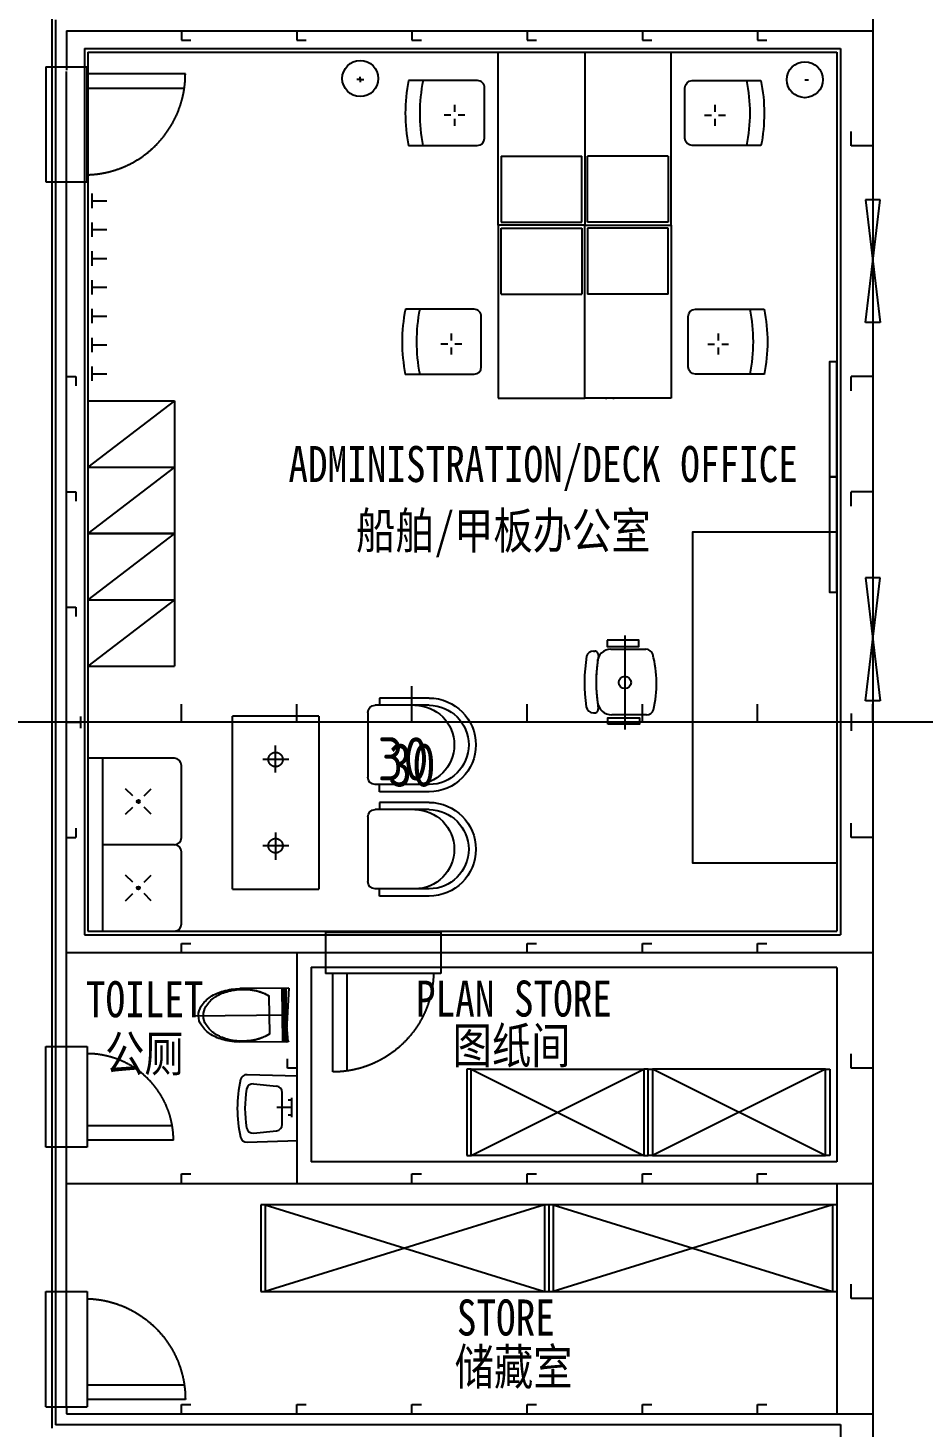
# Model space of a CAD drawing. Header units: millimetres. Extents: x -1838618 to -1600818, y -1770412 to -1553248.
# Drawn here: x -1738688 to -1732473, y -1690444 to -1680727 of the extents above; entities that cross this region are included whole.
import ezdxf
from ezdxf.enums import TextEntityAlignment as Align

# ---------------------------------------------------------------- set-up
doc = ezdxf.new("R2010")
doc.units = ezdxf.units.MM
doc.header["$LTSCALE"] = 100
for name, pattern in [('BORDER', [1.75, 1, -0.25, 0.25, -0.25]), ('CENTER', [2, 1.25, -0.25, 0.25, -0.25]), ('DASHED2', [0.375, 0.25, -0.125]), ('DASHEDSS', [0.175, 0.125, -0.05]), ('DIVIDE', [1.25, 0.5, -0.25, 0, -0.25, 0, -0.25])]:
    doc.linetypes.add(name, pattern=pattern)
for name, color, linetype in [('FUN', 3, 'Continuous'), ('Furniture', 3, 'Continuous'), ("owner's comments", 4, 'Continuous')]:
    doc.layers.add(name, color=color, linetype=linetype)
doc.styles.add('ROMANT', font='', dxfattribs={"width": 0.8})
doc.styles.get("Standard").update_dxf_attribs({"font": 'gbenor.shx', "width": 0.9, "bigfont": 'gbcbig.shx'})
doc.styles.get('ROMANT').set_extended_font_data('SimSun')

# ---------------------------------------------------------------- blocks, each defined once
blk = doc.blocks.new('67')
at = {"color": 4}
for p, q in [((22600, 0), (22600, 250)), ((20200, 0), (20200, 125)), ((21000, 0), (21000, 125)), ((21800, 0), (21800, 125)), ((23400, 0), (23400, 125)), ((24200, 0), (24200, 125)), ((25000, 0), (25000, 125)), ((25000, 0), (25000, 125)), ((25000, 0), (25000, 125)), ((25800, 0), (25800, 125))]:
    blk.add_line(p, q, dxfattribs=at)
at = {"color": 4, "ltscale": 100}
blk.add_line((26786.6, 0), (-4089.1, 0), dxfattribs=at)
at = {"color": 4, "style": 'ROMANT', "width": 0.8}
blk.add_text('30', height=300, dxfattribs=at).set_placement((22437.5, -444))
blk = doc.blocks.new('A DECK')
at = {"color": 6}
blk.add_line((3200, 14375.3, 1770), (3200, -14375.6, 1770), dxfattribs=at)
blk = doc.blocks.new('SHELF2000X600')
at = {"color": 2, "ltscale": 10}
for p, q in [((2000, 0), (0, 0)), ((0, 0), (0, -600)), ((30, 0), (30, -600)), ((1970, 0), (1970, -600)), ((2000, 0), (2000, -600)), ((0, -600), (2000, -600))]:
    blk.add_line(p, q, dxfattribs=at)
at = {"color": 2, "linetype": 'BORDER', "ltscale": 300}
for p, q in [((30, 0), (1970, -600)), ((1970, 0), (30, -600))]:
    blk.add_line(p, q, dxfattribs=at)
blk = doc.blocks.new('货柜')
at = {"color": 2}
for p, q in [((-630, 300), (-600, 300)), ((-630, -300), (-630, 300)), ((-600, 300), (-600, -300)), ((600, 300), (-600, 300)), ((-600, 300), (-600, -300)), ((600, 300), (630, 300)), ((600, -300), (600, 300)), ((600, -300), (600, 300)), ((630, 300), (630, -300)), ((-600, -300), (-630, -300)), ((-600, -300), (600, -300)), ((630, -300), (600, -300))]:
    blk.add_line(p, q, dxfattribs=at)
at = {"color": 2, "linetype": 'CENTER', "ltscale": 300}
for p, q in [((-600, -300), (600, 300)), ((-600, 300), (600, -300))]:
    blk.add_line(p, q, dxfattribs=at)
blk = doc.blocks.new('A$C031D3068')
at = {"color": 2}
for p, q in [((0, 361.2), (330.3, 440.2)), ((0, 361.2), (110, 5.9)), ((19.1, 365.7), (107.2, 5.9)), ((110, 5.9), (24.3, 367)), ((94.3, 0), (32.9, 367)), ((119.7, 8.3), (34.3, 368.3)), ((129.4, 10.7), (44, 370.7)), ((687.8, 335), (49.1, 183.5)), ((204.7, 85.7), (144.2, 340.7)), ((110, 5.9), (84.7, 5.9)), ((94.3, 0), (424.3, 80.4))]:
    blk.add_line(p, q, dxfattribs=at)
for points in [[(654.4, 327.1, 0.144695), (620.2, 386.7, 0.107175), (541.8, 434.8, 0.077657), (446.1, 452.3, 0.064823), (330.3, 440.2, 0.064823), (221.5, 399, 0.07727), (144.2, 340.7, 0.107175)], [(621.4, 319.3, 0.141105), (588.5, 377.6, 0.107148), (514.5, 424.4, 0.079264), (423.9, 442, 0.066778), (315.1, 431.1, 0.066778), (213, 391.9, 0.073776), (144.4, 340.1, 0.107148)], [(204.6, 86.3, 0.073776), (289.2, 70.8, 0.066778), (398, 81.7, 0.066778), (500.1, 120.9, 0.079264), (573.1, 177.3, 0.107148), (618.2, 252.3, 0.141105), (621.4, 319.3, 0.141105)], [(204.7, 85.7, 0.07727), (300, 68.4, 0.064823), (415.7, 80.4, 0.064823), (524.5, 121.7, 0.077657), (602.1, 180.3, 0.107175), (650.6, 258.5, 0.144695), (654.4, 327.1, 0.144695)]]:
    blk.add_lwpolyline(points, format="xyb", dxfattribs=at)
blk = doc.blocks.new('3沙发')
at = {"color": 2}
for p, q in [((-1200, 600), (-1200, 0)), ((-650, 650), (-1150, 650)), ((-600, 600), (-600, 100)), ((-50, 650), (-550, 650)), ((0, 0), (0, 600)), ((-939.3, 389.3), (-988.6, 438.6)), ((-811.4, 438.6), (-860.7, 389.3)), ((-339.3, 389.3), (-388.6, 438.6)), ((-211.4, 438.6), (-260.7, 389.3)), ((-939.3, 310.7), (-988.6, 261.4)), ((-892.1, 357.9), (-907.9, 342.1)), ((-892.1, 342.1), (-907.9, 357.9)), ((-811.4, 261.4), (-860.7, 310.7)), ((-339.3, 310.7), (-388.6, 261.4)), ((-292.1, 357.9), (-307.9, 342.1)), ((-292.1, 342.1), (-307.9, 357.9)), ((-211.4, 261.4), (-260.7, 310.7)), ((-1200, 100), (0, 100)), ((0, 100), (0, 100)), ((-1200, 0), (0, 0))]:
    blk.add_line(p, q, dxfattribs=at)
for centre in [(-900, 350), (-300, 350)]:
    blk.add_circle(centre, 11.2, dxfattribs=at)
for centre, start, end in [((-1150, 600), 90, 180), ((-650, 600), 0, 90), ((-550, 600), 90, 180), ((-50, 600), 0, 90)]:
    blk.add_arc(centre, 50, start, end, dxfattribs=at)
blk = doc.blocks.new('A$C442A13E5')
at = {"layer": 'FUN'}
for p, q in [((0, 100), (100, 100)), ((50, 100), (50, 0))]:
    blk.add_line(p, q, dxfattribs=at)
blk = doc.blocks.new('餐用椅子')
at = {"color": 2, "linetype": 'Continuous'}
for p, q in [((0, 0), (-477.3, 0.4)), ((-527.3, -49.6), (-527.6, -399.6)), ((-477.6, -449.6), (-0.3, -450))]:
    blk.add_line(p, q, dxfattribs=at)
at = {"color": 1, "linetype": 'CENTER', "ltscale": 54.848087}
for p, q in [((-319, -183.9), (-319, -136.4)), ((-391.4, -208.8), (-343.9, -208.8)), ((-319, -281.2), (-319, -233.7)), ((-294.1, -208.8), (-246.6, -208.8))]:
    blk.add_line(p, q, dxfattribs=at)
at = {"color": 2, "linetype": 'Continuous'}
for centre, radius, start, end in [((-477.3, -49.6), 50, 89.95316, 179.95316), ((-1203.2, -224.1), 1125.8, 348.4294, 11.48733), ((-1116.5, -222.8), 1139.1, 348.49685, 11.41983), ((-477.6, -399.6), 50, 179.95316, 269.95316)]:
    blk.add_arc(centre, radius, start, end, dxfattribs=at)
blk = doc.blocks.new('沙发')
at = {"color": 2, "linetype": 'Continuous'}
for p, q in [((100, 325), (-243.791834, 325)), ((-243.791834, 325), (-243.791834, 275)), ((-325, -225), (-325, 225)), ((100, 275), (-275, 275)), ((100, -275), (-275, -275)), ((-243.791834, -325), (-243.791834, -275)), ((100, -325), (-243.791834, -325))]:
    blk.add_line(p, q, dxfattribs=at)
for centre, radius, start, end in [((100, 0), 325, 270, 90), ((-275, 225), 50, 90, 180), ((0, 0), 275, 270, 90), ((100, 0), 275, 270, 90), ((-275, -225), 50, 180, 270)]:
    blk.add_arc(centre, radius, start, end, dxfattribs=at)
blk = doc.blocks.new('FDFDFFF')
at = {"color": 2}
for p, q in [((-287.2, -2.5), (-287.2, -802.5)), ((-287.2, -2.5), (0, -2.7)), ((0, -802.5), (0, -2.7)), ((-287.2, -802.5), (0, -802.5))]:
    blk.add_line(p, q, dxfattribs=at)
at = {"color": 2, "linetype": 'BORDER', "ltscale": 200}
for p, q in [((682.6, -52.7), (0, -52.7)), ((675.5, -152.7), (0, -152.7))]:
    blk.add_line(p, q, dxfattribs=at)
at = {"color": 2, "linetype": 'BORDER', "lineweight": -3, "ltscale": 200}
blk.add_arc((-17.4, -52.7), 700, 271.42118, 0, dxfattribs=at)
blk = doc.blocks.new('dddddddd')
at = {"color": 2}
for p, q in [((-326.8, -1.7), (-326.8, -653.7)), ((-545, -110.9), (-536, -110.9)), ((-545.3, -539.2), (-536.3, -539.2))]:
    blk.add_line(p, q, dxfattribs=at)
at = {"color": 2, "linetype": 'Continuous'}
for p, q in [((-423.6, -98), (-181.2, -97.8)), ((-175.9, -552.8), (-418.3, -553))]:
    blk.add_line(p, q, dxfattribs=at)
at = {"color": 2}
for points in [[(-450.9, -33.7), (-450.9, -77.9), (-230.9, -77.9), (-230.9, -33.7)], [(-445.9, -616.7), (-445.9, -572.6), (-225.9, -572.6), (-225.9, -616.7)]]:
    blk.add_lwpolyline(points, close=True, dxfattribs=at)
blk.add_circle((-326.8, -327.7), 42.8, dxfattribs=at)
at = {"color": 2, "linetype": 'Continuous'}
for centre, radius, start, end in [((505.6, -327.7), 1113.2, 170.59861, 188.73151), ((612.5, -326), 1139.1, 170.60151, 189.30641), ((599.7, -327.2), 1125.8, 173.0413, 187.04019), ((-427.1, -188.6), 90.7, 87.7803, 181.43044), ((-181, -147.7), 50, 17.40857, 89.95316), ((-418.3, -453), 100, 187.04019, 270.04933), ((-176, -502.8), 50, 270.04684, 342.59143)]:
    blk.add_arc(centre, radius, start, end, dxfattribs=at)
at = {"color": 2}
for centre, radius, start, end in [((-545, -160.9), 50, 90, 162.48379), ((-536, -135.9), 25, 350.69359, 90), ((-919.3, -335.5), 811.8, 347.02622, 14.4619), ((-545.3, -489.2), 50, 188.62087, 270), ((-536.3, -514.2), 25, 270, 9.30641)]:
    blk.add_arc(centre, radius, start, end, dxfattribs=at)
blk = doc.blocks.new('DER')
at = {"color": 6}
for p, q in [((15200, -2250.4), (15200, -5974)), ((9600, -4800), (15200, -4800)), ((9600, -4800), (9600, -5075.2)), ((10400, -4800), (10400, -4865)), ((11200, -4800), (11200, -4865)), ((12000, -4800), (12000, -4865)), ((12800, -4800), (12800, -4865)), ((13600, -4800), (13600, -4865)), ((14400, -4800), (14400, -4865)), ((10400, -4865), (10465, -4865)), ((11200, -4865), (11265, -4865)), ((12000, -4865), (12065, -4865)), ((12800, -4865), (12865, -4865)), ((13600, -4865), (13665, -4865)), ((14400, -4865), (14465, -4865)), ((9600, -11850), (9600, -5082.9)), ((15050, -5600), (15050, -5500)), ((15200, -5600), (15050, -5600)), ((15200, -6826), (15200, -8598.4)), ((9600, -7200), (9665, -7200)), ((9665, -7200), (9665, -7265)), ((15200, -7200), (15050, -7200)), ((15050, -7300), (15050, -7200)), ((9600, -8000), (9665, -8000)), ((9665, -8000), (9665, -8065)), ((15200, -8000), (15050, -8000)), ((15050, -8100), (15050, -8000)), ((9600, -8800), (9665, -8800)), ((9665, -8800), (9665, -8865)), ((15200, -9450.4), (15200, -14998.4)), ((9600, -9600), (9700, -9600)), ((9700, -9640), (9700, -9560)), ((15050, -9540), (15050, -9660)), ((15200, -9600), (15050, -9600)), ((9665.6, -10335), (9665.6, -10400)), ((15050, -10400), (15050, -10300)), ((9600.6, -10400), (9665.6, -10400)), ((15200, -10400), (15050, -10400)), ((10400, -11200), (10400, -11135)), ((10400, -11135), (10465, -11135)), ((12800, -11200), (12800, -11135)), ((12800, -11135), (12865, -11135)), ((13600, -11200), (13600, -11135)), ((13600, -11135), (13665, -11135)), ((14400, -11200), (14400, -11135)), ((14400, -11135), (14465, -11135)), ((11400, -11200), (9600, -11200)), ((11200, -11200.4), (11200, -12800.4)), ((15200, -11200), (11400, -11200)), ((9600, -14350), (9600, -11850)), ((11135, -12000.4), (11135, -11935.4)), ((15050, -12000), (15050, -11900)), ((11200, -12000.4), (11135, -12000.4)), ((15200, -12000), (15050, -12000)), ((9600, -12800), (15200, -12800)), ((10400, -12800), (10400, -12735)), ((10400, -12735), (10465, -12735)), ((12000, -12800), (12000, -12735)), ((12000, -12735), (12065, -12735)), ((12800, -12800), (12800, -12735)), ((12800, -12735), (12865, -12735)), ((13600, -12800), (13600, -12735)), ((13600, -12735), (13665, -12735)), ((14400, -12800), (14400, -12735)), ((14400, -12735), (14465, -12735)), ((15050, -13600), (15050, -13500)), ((15200, -13600), (15050, -13600)), ((9600, -14350), (9600, -14400)), ((10400, -14400), (10400, -14335)), ((10400, -14335), (10465, -14335)), ((11200, -14400), (11200, -14335)), ((11200, -14335), (11265, -14335)), ((12000, -14400), (12000, -14335)), ((12000, -14335), (12065, -14335)), ((12800, -14400), (12800, -14335)), ((12800, -14335), (12865, -14335)), ((13600, -14400), (13600, -14335)), ((13600, -14335), (13665, -14335)), ((14400, -14400), (14400, -14335)), ((14400, -14335), (14465, -14335)), ((9600, -14400), (15200, -14400)), ((15200, -14400), (15200, -16949.6))]:
    blk.add_line(p, q, dxfattribs=at)
at = {"color": 2}
for p, q in [((9500, -4700), (9500, -14500)), ((9525, -4725), (9525, -14475)), ((9725, -4924.8), (9725, -11075)), ((9725, -4924.8), (14975, -4924.8)), ((9750, -4949.8), (14950, -4949.8)), ((9750, -4949.8), (9750, -11050)), ((12599.5, -6149.8), (12599.5, -4949.8)), ((13199.5, -4949.8), (13199.5, -6149.8)), ((13199.5, -4949.8), (13199.5, -6149.8)), ((13799.5, -6149.8), (13799.5, -4949.8)), ((14950, -4949.8), (14950, -11050)), ((14975, -4924.8), (14975, -11075)), ((11640.9, -5138.2), (11615.9, -5138.2)), ((11640.9, -5138.2), (11615.9, -5138.2)), ((11640.9, -5144.2), (11640.9, -5119.2)), ((11640.9, -5131.7), (11640.9, -5156.7)), ((11640.9, -5138.2), (11665.9, -5138.2)), ((11640.9, -5138.2), (11665.9, -5138.2)), ((14727.2, -5140.1), (14752.2, -5140.1)), ((14727.2, -5140.1), (14752.2, -5140.1)), ((12599.5, -6149.8), (12599.5, -7349.8)), ((13199.5, -6149.8), (12599.5, -6149.8)), ((13199.5, -6149.8), (12599.5, -6149.8)), ((13199.5, -7349.8), (13199.5, -6149.8)), ((13199.5, -6149.8), (13799.5, -6149.8)), ((13199.5, -7349.8), (13199.5, -6149.8)), ((13199.5, -6149.8), (13799.5, -6149.8)), ((13799.5, -6149.8), (13799.5, -7349.8)), ((9750, -7370), (10350, -7370)), ((10350, -7370), (10350, -7830)), ((12599.5, -7349.8), (13199.5, -7349.8)), ((13799.5, -7349.8), (13199.5, -7349.8)), ((14950, -8649.4), (14950, -7349.4)), ((9750, -7830), (10350, -7830)), ((10350, -7830), (10350, -8290)), ((10350, -8290), (9750, -8290)), ((9750, -8290), (10350, -8290)), ((10350, -8290), (10350, -8750)), ((9750, -8750), (10350, -8750)), ((10350, -8750), (10350, -9210)), ((9750, -9210), (10350, -9210)), ((9600, -9600), (9600, -9475)), ((13600, -9600), (13600, -9475)), ((15200, -9600), (15200, -9475)), ((14950.4, -11301.4), (14950.4, -12650)), ((9456.4, -12550), (9456.4, -11850)), ((9456.4, -11850), (9743.6, -11850)), ((9743.6, -11850), (9743.6, -12550)), ((11207.1, -12056.8), (10854.8, -12045.8)), ((10899.4, -12109.3), (11059.3, -12125.7)), ((11098.8, -12390.7), (11098.8, -12169.4)), ((11166.1, -12222), (11139.9, -12222)), ((11166.1, -12340), (11166.1, -12205.6)), ((11166.1, -12272.8), (11061.4, -12272.8)), ((11166.1, -12326.9), (11139.9, -12326.9)), ((10899.4, -12450.8), (11059.3, -12434.4)), ((10854.8, -12514.2), (11207.1, -12503.2)), ((9743.6, -12550), (9456.4, -12550)), ((14950.4, -12650), (11299.4, -12650)), ((14950, -12796.5), (14950, -14396.5)), ((9525, -14474.6), (14975, -14474.6)), ((14975, -14474.6), (14975, -18974.6))]:
    blk.add_line(p, q, dxfattribs=at)
at = {"color": 2, "linetype": 'DIVIDE', "ltscale": 2}
for p, q in [((13199.5, -4949.8), (13199.5, -5649.8)), ((13199.5, -4949.8), (13199.5, -5649.8)), ((13199.5, -7349.8), (13199.5, -6649.8)), ((13199.5, -7349.8), (13199.5, -6649.8)), ((12849.5, -7349.8), (13199.5, -7349.8)), ((13549.5, -7349.8), (13199.5, -7349.8))]:
    blk.add_line(p, q, dxfattribs=at)
at = {"color": 2, "ltscale": 10}
for p, q in [((13199.5, -4949.8), (13199.5, -5549.8)), ((13199.5, -4949.8), (13199.5, -5549.8)), ((13199.5, -7349.8), (13199.5, -6749.8)), ((13199.5, -7349.8), (13199.5, -6749.8)), ((10752.7, -10757.6), (10752.7, -9557.6)), ((11352.7, -9557.6), (10752.7, -9557.6)), ((11352.7, -9557.6), (11352.7, -10757.6)), ((10752.7, -10757.6), (11352.7, -10757.6)), ((9725, -11075), (14975, -11075)), ((9750, -11050), (14950, -11050)), ((11299.4, -11300.4), (14949.4, -11300.4)), ((11300.4, -11300.4), (11300.4, -12650))]:
    blk.add_line(p, q, dxfattribs=at)
at = {"color": 2, "linetype": 'DASHEDSS', "ltscale": 200}
for p, q in [((12619.5, -5669.8), (13179.5, -5669.8)), ((12619.5, -5669.8), (12619.5, -6129.8)), ((13179.5, -6129.8), (13179.5, -5669.8)), ((13779.5, -5669.8), (13219.5, -5669.8)), ((13219.5, -6129.8), (13219.5, -5669.8)), ((13779.5, -5669.8), (13779.5, -6129.8)), ((12619.5, -6129.8), (13179.5, -6129.8)), ((12619.5, -6629.8), (12619.5, -6169.8)), ((12619.5, -6169.8), (13179.5, -6169.8)), ((13179.5, -6169.8), (13179.5, -6629.8)), ((13779.5, -6129.8), (13219.5, -6129.8)), ((13779.5, -6169.8), (13219.5, -6169.8)), ((13219.5, -6169.8), (13219.5, -6629.8)), ((13779.5, -6629.8), (13779.5, -6169.8)), ((12619.5, -6629.8), (13179.5, -6629.8)), ((13779.5, -6629.8), (13219.5, -6629.8))]:
    blk.add_line(p, q, dxfattribs=at)
at = {"color": 4}
for p, q in [((15250, -5974), (15150, -5974)), ((15150, -5974), (15250, -6826)), ((15150, -6826), (15250, -5974)), ((15250, -6826), (15150, -6826)), ((15250, -8598.4), (15150, -8598.4)), ((15150, -8598.4), (15250, -9450.4)), ((15150, -9450.4), (15250, -8598.4)), ((15250, -9450.4), (15150, -9450.4))]:
    blk.add_line(p, q, dxfattribs=at)
at = {"color": 2, "linetype": 'CENTER', "ltscale": 300}
for p, q in [((10350, -7370), (9750, -7830)), ((10350, -7830), (9750, -8290)), ((10350, -8290), (9750, -8750)), ((10350, -8750), (9750, -9210))]:
    blk.add_line(p, q, dxfattribs=at)
at = {"color": 1, "linetype": 'DASHED2', "ltscale": 300}
for p, q in [((11052.7, -9949.3), (11052.7, -9761.1)), ((11145.6, -9857.6), (10963.4, -9857.6)), ((11052.7, -10365.9), (11052.7, -10554.1)), ((11145.6, -10457.6), (10963.4, -10457.6))]:
    blk.add_line(p, q, dxfattribs=at)
at = {"color": 2, "linetype": 'BORDER', "ltscale": 200}
for p, q in [((10335.2, -12400), (9743.5, -12400)), ((10343.6, -12500), (9743.5, -12500))]:
    blk.add_line(p, q, dxfattribs=at)
at = {"color": 2}
for points in [[(14950, -7897.3), (14950, -7097.3), (14900, -7097.3), (14900, -7897.3)], [(14950, -8697.3), (14950, -7897.3), (14900, -7897.3), (14900, -8697.3)]]:
    blk.add_lwpolyline(points, close=True, dxfattribs=at)
at = {"color": 2, "ltscale": 10}
blk.add_lwpolyline([(14950, -8278.3), (14950, -10578.3), (13950, -10578.3), (13950, -8278.3)], close=True, dxfattribs=at)
at = {"color": 2}
for centre in [(11640.9, -5131.7), (14727.2, -5140.1)]:
    blk.add_circle(centre, 125, dxfattribs=at)
at = {"color": 1, "linetype": 'DASHED2', "ltscale": 300}
for centre in [(11052.7, -9858.5), (11052.7, -10456.7)]:
    blk.add_circle(centre, 50, dxfattribs=at)
at = {"color": 2, "linetype": 'BORDER', "lineweight": -3, "ltscale": 200}
blk.add_arc((9743.6, -12500), 600, 0, 90.00334, dxfattribs=at)
at = {"color": 2}
for centre, radius, start, end in [((10853.3, -12089.8), 44, 88.13232, 167.41679), ((11661.7, -12280), 874.5, 166.79246, 193.20922), ((10894.9, -12153.1), 44, 84.16976, 170.90468), ((11054.8, -12169.4), 44, 0, 84.16976), ((11628.9, -12280), 788.9, 170.22858, 189.7732), ((10894.9, -12407), 44, 189.09698, 275.83024), ((11054.8, -12390.7), 44, 275.83024, 0), ((10853.3, -12470.3), 44, 192.5848, 271.86768)]:
    blk.add_arc(centre, radius, start, end, dxfattribs=at)
at = {"color": 6, "rotation": 180}
for p in [(11976.3, -5596.2), (11953.7, -7183.5)]:
    blk.add_blockref('餐用椅子', p, dxfattribs=at)
at = {"color": 6, "xscale": -1, "rotation": 180}
for name, p in [('餐用椅子', (14422.8, -5596.2)), ('餐用椅子', (14445.4, -7183.5)), ('沙发', (12018.7, -9756.7)), ('沙发', (12018.7, -10481.1))]:
    blk.add_blockref(name, p, dxfattribs=at)
at = {"color": 2}
for name, p, rotation in [('3沙发', (9750, -11050), 270), ('货柜', (14270.5, -12306.7), 180)]:
    blk.add_blockref(name, p, dxfattribs=dict(at, rotation=rotation))
at = {"color": 2, "ltscale": 10, "xscale": -1, "rotation": 14.00000000212569}
blk.add_blockref('A$C031D3068', (11231.7, -11796), dxfattribs=at)
at = {"color": 2, "xscale": -1, "rotation": 180}
blk.add_blockref('货柜', (13010.5, -12306.7), dxfattribs=at)
at = {"color": 2}
for p in [(10950, -12950), (12950, -12950)]:
    blk.add_blockref('SHELF2000X600', p, dxfattribs=at)
at = {"layer": 'FUN', "rotation": 90}
for p in [(9880, -6031), (9880, -6231), (9880, -6431), (9880, -6631), (9880, -6831), (9880, -7031), (9880, -7231)]:
    blk.add_blockref('A$C442A13E5', p, dxfattribs=at)
at = {"layer": 'Furniture'}
blk.add_blockref('dddddddd', (13805.2, -8995.6), dxfattribs=at)
at = {"layer": "owner's comments"}
blk.add_blockref('FDFDFFF', (9743.6, -5047.6), dxfattribs=at)
at = {"layer": "owner's comments", "xscale": -1}
for p, rotation in [((11397.4, -11344), 90), ((9743.6, -14352.9), 180)]:
    blk.add_blockref('FDFDFFF', p, dxfattribs=dict(at, rotation=rotation))
at = {"color": 2, "style": 'ROMANT', "width": 0.8}
for s, p in [('ADMINISTRATION/DECK OFFICE', (12910.6, -7828.2)), ('船舶/甲板办公室', (12633.9, -8280.5)), ('TOILET', (10144.5, -11522.2)), ('PLAN STORE', (12708.1, -11517.5)), ('公厕', (10142, -11898)), ('图纸间', (12691.7, -11839.3)), ('STORE', (12651.6, -13731.1)), ('储藏室', (12705.4, -14067.4))]:
    blk.add_text(s, height=250, dxfattribs=at).set_placement(p, align=Align.MIDDLE)
at = {"color": 2}
blk.add_text('30', height=300, dxfattribs=at).set_placement((11760.6, -10004.5))

msp = doc.modelspace()

# ---------------------------------------------------------------- block references
for name, p in [('A DECK', (-1736021.7, -1685540.7, -1770)), ('DER', (-1748021.7, -1675945.7))]:
    msp.add_blockref(name, p)
at = {"color": 7}
msp.add_blockref('67', (-1758621.7, -1685545.7), dxfattribs=at)

doc.saveas('drawing.dxf')
